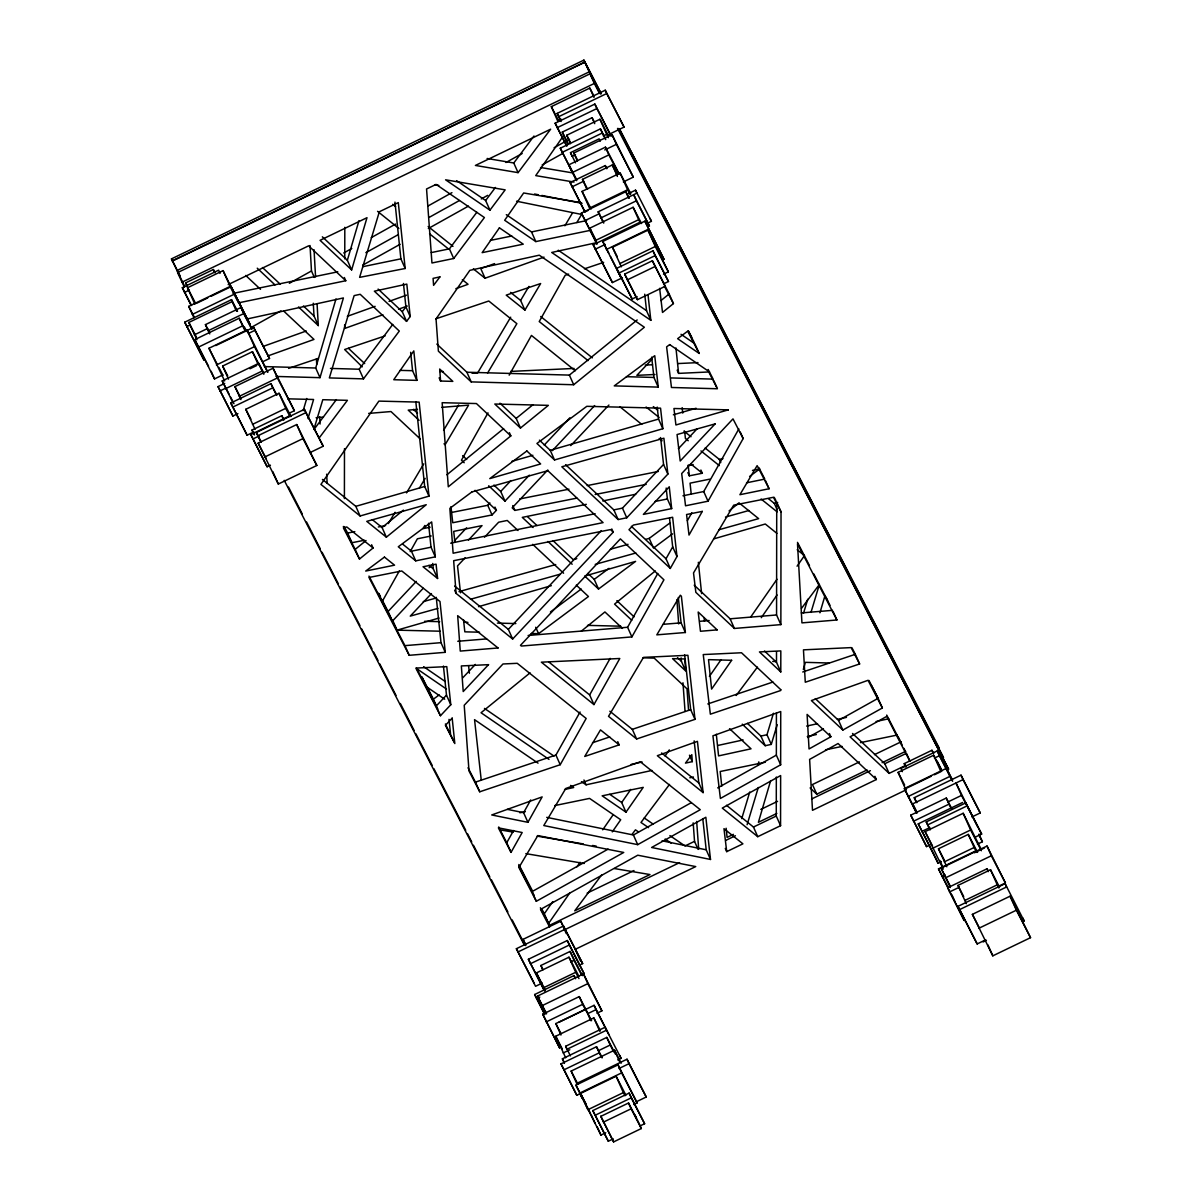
<?xml version="1.0" encoding="UTF-8"?>
<svg xmlns="http://www.w3.org/2000/svg" width="1202" height="1202" viewBox="0 0 1202 1202"><rect width="100%" height="100%" fill="white"/><g stroke="black" fill="none" stroke-linecap="round" stroke-linejoin="round"><path stroke-width="1.5" d="M344.403 498.56L344.478 448.662M344.658 324.78L344.658 328.462L382.912 314.774M344.764 258.881L344.809 227.313M780.564 825.699L780.639 775.545L722.282 808.09L757.756 836.682L780.564 825.699L776.267 816.038L776.327 777.033M780.654 764.803L780.729 711.539L712.921 735.804L720.389 798.459L780.654 764.803L776.357 755.141L776.417 712.906M780.789 671.918L759.454 651.92L780.819 650.913L780.789 671.918L776.492 662.257L776.507 651.754M780.864 624.619L776.567 614.973L776.732 502.211L781.03 511.857L780.864 624.619L734.407 628.451L695.838 592.331L693.524 572.933L733.701 505.171L773.487 497.282L781.03 511.857M303.174 410.633L306.75 398.493M275.994 376.436L320.002 377.668L315.705 368.007L335.989 298.922M351.645 269.909L320.063 240.325L366.986 217.697L351.645 269.909L347.348 260.263L358.992 220.642M307.982 418.551L313.587 399.485L287.684 398.824M320.002 377.668L343.411 297.946L247.507 318.891M770.572 780.894L758.402 822.303L776.838 813.423M803.312 669.424L805.4 662.347L829.23 663.008M819.944 612.795L825.038 595.456M313.887 429.354L322.797 399.71L347.393 400.326L319.431 437.618M741.739 818.607L749.747 791.998M757.756 765.404L758.823 761.858M742.265 724.16L765.208 745.721L771.278 744.399L766.981 734.738L773.442 713.267M803.537 613.2L807.744 599.257M747.103 824.722L758.312 787.475M771.278 744.399L777.198 724.716M810.989 612.389L819.373 584.488L801.494 608.362M423.179 588.319L392.393 621.118L382.236 601.451L399.349 570.935M410.167 551.658L417.379 538.797L431.202 535.972M424.862 525.454L423.089 528.61L430.076 527.227M488.012 412.872L461.463 460.186L464.197 462.74M509.167 375.159L531.449 335.433L575.262 370.757M511.045 852.368L498.379 827.847L522.179 832.52L511.045 852.368L506.748 842.707L513.6 830.492M527.903 822.318L542.147 796.911L491.723 814.956L527.903 822.318L523.606 812.672L530.728 799.961M468.014 767.747L475.451 782.126L555.925 755.051L580.07 711.99M593.938 704.582L541.366 662.182L619.796 658.486L593.938 704.582L589.641 694.921L610.15 658.365M631.891 636.91L663.925 579.815L620.382 538.887L520.481 645.339L521.352 646.045L631.891 636.91L627.594 627.264L657.794 573.429M670.31 568.426L628.992 529.706L633.349 525.064L672.639 517.266L676.981 556.526L670.31 568.426L666.013 558.765L672.684 546.88L669.529 518.332M687.379 520.676L691.811 512.788M682.961 495.78L703.726 491.543L738.854 428.904M560.222 764.712L586.17 718.45L517.236 663.309L502.992 663.985L464.212 705.289L469.005 771.008L479.748 791.787L560.222 764.712L555.925 755.051M743.152 438.565L732.995 418.882L681.699 473.543L685.531 505.787L708.023 501.204L743.152 438.565L740.297 432.119M388.351 523.576L395.052 512.277M406.516 492.91L423.735 463.867M443.598 430.361L458.638 404.999M510.685 317.193L477.615 372.981L472.055 373.236M524.913 310.101L506.207 295.136L540.645 283.552L524.913 310.101L520.616 300.44L528.94 286.392M564.88 225.766L572.528 212.859M419.423 488.042L425.162 478.366M487.576 373.071L516.86 323.669L488.778 301.011L435.695 318.876M576.825 222.52L581.603 214.452L516.59 201.23M563.107 136.262L535.731 175.612L574.03 182.073M569.643 893.146L548.593 923.421L544.296 913.775L552.71 901.665M576.93 866.852L580.1 862.3M602.713 829.801L613.245 814.64M625.987 812.176L602.157 795.829L643.235 787.37L625.987 812.176L621.689 802.515L630.825 789.383M709.405 676.41L721.02 659.733M750.649 617.122L776.988 579.259M612.284 831.874L620.713 819.749L589.566 798.413L554.708 805.595M665.067 755.998L669.289 749.913M761.272 617.693L777.063 594.975M797.076 566.202L804.454 555.609L797.211 549.75M314.007 429.46L336.38 399.62M330.445 368.428L359.173 369.224L392.769 324.405M406.577 321.37L374.363 291.185L406.817 284.108L410.198 316.532L406.577 321.37L402.279 311.709L405.9 306.871L403.451 283.462M431.278 252.585L449.413 248.844L476.818 212.273M489.935 210.17L445.596 179.819L505.171 189.856L489.935 210.17L485.638 200.509L495.434 187.452M518.077 172.637L475.406 165.44L550.651 129.185L518.077 172.637L513.78 162.991L533.988 136.006M363.47 378.87L399.304 331.061L360.194 294.295L354.124 295.617L329.348 377.924L363.47 378.87L359.173 369.224M453.71 258.505L484.406 217.547L436.086 184.402L426.56 188.984L431.954 262.983L453.71 258.505L449.413 248.844M601.706 874.861L574.736 910.831L649.981 874.56L614.432 868.565M632.192 834.188L635.452 829.831L638.517 831.934M669.499 784.425L640.982 822.468L648.539 827.637M736.165 695.492L757.44 667.11M392.393 621.118L388.096 611.457L416.313 581.407M429.144 567.735L431.698 565M454.296 540.93L466.631 527.783M452.027 512.368L487.742 505.291L489.92 502.962M529.346 475.181L505.005 501.114L500.708 491.468L510.955 480.545M544.251 445.056L569.868 417.77M468.464 540.074L482.032 525.605L453.71 531.389L454.912 542.297M450.975 506.673L452.748 522.735L492.039 514.952L496.396 510.294L494.969 507.079M552.394 450.63L594.659 405.585M431.458 593.593L410.258 616.115L437.949 608.377M465.234 557.698L457.526 565.887L460.501 592.811M484.511 537.234L498.635 522.224L507.259 520.466L517.987 530.518M547.812 469.967L512.172 507.845L514.892 510.414L576.9 498.124M570.725 445.626L608.918 405.044M652.055 359.218L636.865 375.34L654.985 374.498M440.458 715.731L415.832 668.087L446.783 666.629L450.78 704.763L440.458 715.731L436.161 706.085L446.483 695.117L443.433 666.058M462.71 677.868L475.361 664.421M611.788 528.94L613.23 532.155L512.653 639.013L508.356 629.367L601.285 530.623M565.571 464.663L613.846 509.888L622.456 508.13L663.564 464.453L660.589 437.543M678.394 448.692L697.115 428.813M626.753 517.792L667.861 474.114L663.895 438.219L561.815 466.782L618.144 519.549L626.753 517.792L622.456 508.13M371.628 544.776L373.071 547.992L359.488 559.035L355.191 549.374L366.054 540.554M386.368 537.174L366.775 521.367L426.244 504.72L386.368 537.174L382.071 527.513L403.421 510.129M446.889 474.775L503.623 428.618M520.466 428.047L494.803 404.022L548.352 405.359L520.466 428.047L516.169 418.401L532.907 404.773M436.822 344.072L466.887 372.229L569.387 375.099L637.18 319.942M660.95 300.59L669.123 293.934L652.385 260.759L624.664 274.116L637.451 299.659L665.172 286.301L652.385 260.759M510.82 435.905L448.286 486.795L442.156 402.7L476.428 403.556L510.82 435.905L509.393 432.675M573.685 384.745L644.362 327.245L539.292 255.185L469.832 270.345L436.041 318.936L438.384 351.164L471.184 381.89L573.685 384.745L569.387 375.099M669.123 293.934L673.42 303.595L662.512 312.46L659.643 288.345M530.067 672.865L481.04 712.756L549.013 759.394M581.212 631.245L604.922 611.953L622.471 628.406M655.285 570.965L614.568 604.11L631.771 620.277M729.058 510.94L739.02 502.842L758.627 518.633L718.976 529.736M436.281 705.604L433.411 699.173L439.166 694.891M550.411 612.013L581.212 589.055M598.521 589.025L584.728 576.058L635.603 561.394L598.521 589.025L594.224 579.364L609.053 568.321M645.684 539.382L649.215 538.391L669.769 523.08M531.194 633.499L538.571 633.679L588.454 596.523L576.284 585.119M672.594 533.838L653.512 548.052L649.215 538.391M749.597 476.473L759.694 468.945L752.482 470.418M250.933 327.605L280.952 310.837M362.658 265.191L400.116 244.276M428.348 228.5L468.449 206.113M481.281 198.931L487.696 195.355M542.132 164.944L563.167 153.195M536.317 901.29L518.888 867.559L537.835 835.585L623.733 852.458L536.317 901.29L532.02 891.629L608.107 849.123M546.715 817.36L633.409 834.999L691.15 802.741M717.714 787.896L776.357 755.141M807.849 737.547L823.445 728.848M815.302 698.617L838.56 720.404L878.061 698.332L871.33 685.305M637.706 844.645L700.255 809.712L640.335 761.783L565.781 788.467L543.785 825.549L637.706 844.645L633.409 834.999M830.852 736.751L809.036 748.951L807.098 714.409L830.852 736.751L829.425 733.536M882.358 707.978L868.054 680.302L811.395 700.571L842.857 730.05L882.358 707.978L878.061 698.332M289.351 283.296L311.468 270.961L310.041 245.508M343.697 252.991L351.795 248.468M371.253 237.635L395.563 224.068M428.017 205.993L451.937 192.651M506.012 162.495L522.224 153.465M365.829 252.705L398.238 234.63M429.129 217.412L459.419 200.524M554.077 147.756L565.421 141.43M184.447 285.911L171.465 258.881L583.917 60.1L601.12 93.395M172.322 260.819L584.773 62.038L601.195 93.861M172.412 261.014L584.863 62.219M176.709 270.66L589.16 71.88L583.917 60.1M600.339 93.786L590.017 73.803L177.565 272.599L184.447 287.248M181.878 282.245L594.314 83.464L590.017 73.803M187.572 287.233L185.634 282.876L213.355 269.518L215.053 272.809M560.913 119.058L557.563 120.681L551.312 106.632L589.821 88.077L593.908 95.98M191.148 305.398L182.328 287.684L218.644 270.18L220.056 273.365M194.814 304.136L187.512 287.759L223.061 270.63L242.714 310.702M184.462 292.462L189.42 290.073M561.109 121.507L557.157 113.394L605.252 90.21L624.063 127.096L609.144 134.293M558.63 116.714L606.725 93.531L605.252 90.21M566.397 145.667L555.129 123.22L594.87 104.063L610.541 134.804M228.17 284.604L308.644 245.824L345.77 280.742L239.243 302.679M557.127 127.712L596.868 108.556L594.87 104.063M194.018 317.779L188.714 306.39L230.844 286.091L249.926 324.149L230.844 286.091M196.422 303.355L207.736 297.916M210.966 296.353L230.363 287.008L223.061 270.63M567.885 144.15L562.281 132.1L592.075 117.736L594.554 122.529M192.305 314.443L234.42 294.129M570.454 143.654L566.728 135.27L599.963 119.238L608.528 135.826M184.732 322.196L203.949 359.984L184.732 322.196L231.505 299.659L237.53 311.333M196.888 339.745L188.849 322.452L232.166 301.582L237.215 311.333M566.232 140.95L569.538 139.357M186.731 326.659L190.066 325.051M576.569 180.616L560.282 148.222L600.429 128.884L605.538 138.771M562.13 152.384L602.277 133.031L600.429 128.884M209.779 333.901L205.422 324.63L240.956 307.517L251.579 328.086M603.359 135.931L606.679 134.323L599.963 119.238M575.488 154.682L572.122 156.305L570.499 152.654L599.137 138.861L600.219 141.28M194.363 334.862L207.706 328.431M577.471 161.128L573.865 153.015L612.028 134.624L633.304 177.13L623.342 181.923M208.141 330.745L243.675 313.617L240.956 307.517M222.746 374.949L214.527 378.915L194.784 339.625L239.183 318.23L246.064 331.557M605.432 147.17L608.873 154.893L572.362 172.487L568.937 164.764L605.432 147.17L618.88 173.178M604.741 149.95L616.371 144.345L612.028 134.624M198.18 347.258L242.579 325.862L239.183 318.23M224.654 380.944L208.968 348.264L247.026 329.919L267.745 372.094M215.759 345.575L253.637 327.32L269.518 358.481L262.938 361.652M248.378 333.48L254.974 330.31L253.637 327.32M588.319 210.32L584.968 211.928L570.094 182.524L605.267 165.576L606.89 168.701M586.861 189.18L582.474 179.368L612.299 164.99L617.362 174.801M572.017 186.851L583.736 181.201M216.405 364.987L254.478 346.642L247.026 329.919M620.127 173.058L627.579 189.781L589.506 208.126L582.068 191.403L620.127 173.058L630.855 193.807M228.485 379.141L222.655 366.039L252.465 351.675L263.448 372.92M233.218 403.271L222.22 380.914L258.73 363.32L263.764 373.071M250.016 368.759L256.642 365.558M237.921 413.608L232.903 416.027L218.013 386.623L224.714 383.393M596.823 244.051L581.377 213.1L625.791 191.689L629.232 198.36M627.279 194.138L635.512 190.171L651.409 221.318L646.466 223.707M219.951 390.95L226.652 387.72M225.66 388.637L262.171 371.042L258.73 363.32M240.956 399.62L234.931 386.608L273.094 368.218L294.37 410.723L289.381 413.127M603.314 222.686L598.145 211.837L636.85 193.161L635.512 190.171M584.773 220.717L599.573 213.595M600.865 217.938L636.384 200.809L633.679 194.709L649.471 226.141L636.384 200.809M239.258 396.344L277.437 377.939L273.094 368.218M597.003 243.826L589.806 228.17L633.123 207.285L641.522 223.527M253.802 431.969L247.116 435.199L230.784 403.016L270.931 383.663L276.881 395.203M232.632 407.162L272.779 387.825L270.931 383.663M595.321 240.565L638.653 219.681L633.123 207.285M255.064 429.354L245.779 409.296L279.029 393.264L291.019 416.478M622.441 277.737L612.419 282.56L593.202 244.772L639.975 222.235M618.264 271.502L621.855 279.54L602.758 241.482L644.873 221.168L663.97 259.241L644.873 221.168M595.2 249.235L605.222 244.412M606.334 249.52L648.464 229.221M621.359 266.814L612.434 247.266L647.983 230.123L668.357 271.847L663.519 274.176M252.495 424.381L285.745 408.349L279.029 393.264M253.983 434.493L251.999 430.061L281.809 415.712L283.462 418.912M270.435 465.189L267.129 466.782L250.797 434.553L290.538 415.396M261.074 442.231L256.296 432.525L304.391 409.341L323.218 446.227L309.936 452.628M257.769 435.83L305.864 412.647L304.391 409.341M252.796 439.03L259.422 435.845M619.721 263.644L655.27 246.5L647.983 230.123M663.519 283.897L668.477 281.508L652.971 250.842L616.671 268.346L632.162 299.013L637.12 296.624M258.19 443.117L296.699 424.546L316.832 465.474L278.323 484.045L258.19 443.117L266.348 458.924M618.79 273.124L655.105 255.62L652.971 250.842M627.249 279.916L654.97 266.559M264.44 457.151L302.949 438.595L296.699 424.546M587.162 893.116L633.98 870.548M693.178 822.859L694.531 841.355L685.005 845.953L669.905 835.6M760.806 809.427L777.574 801.343M859.385 761.903L812.462 784.53L816.759 794.176L867.048 769.941M874.47 754.631L901.305 741.709M733.415 834.353L727.09 837.388L726.143 828.238M882.133 762.669L905.602 751.355M679.596 862.63L549.449 925.36L540.359 907.765M725.662 840.438L735.384 835.751M726.504 805.295L753.459 827.036L776.267 816.038M811.545 799.029L870.368 770.677M852.518 733.475L884.807 763.721L906.458 753.293L910.034 761.332M525.815 945.598L523.035 939.363L560.763 921.183L582.669 963.598L579.304 965.221M542.282 983.056L535.566 986.301L516.379 948.709L563.483 926.006L582.669 963.598M905.527 766.53L904.235 763.631L931.956 750.273L933.669 753.564M517.852 952.029L564.955 929.326L563.483 926.006M563.888 930.123L695.733 866.582L637.766 855.208L540.524 909.418L549.615 927.012M726.714 851.647L742.911 843.834L723.98 828.689L726.714 851.647L725.287 848.432M876.348 779.527L812.492 810.313L809.622 759.394L838.064 743.527L876.348 779.527L874.921 776.312M909.899 761.287L886.715 716.407L850.084 736.826L889.104 773.382L905.752 765.358M952.044 780.008L937.259 750.934L900.944 768.439L902.356 771.624M931.249 776.297L905.391 788.767L898.104 772.375L933.653 755.247L941.827 771.083M934.435 758.101L939.378 755.712L937.259 750.934M544.145 990.433L528.369 959.286L567.314 940.52L583.947 973.335L580.701 974.897M530.367 963.779L569.312 945.012L567.314 940.52M916.555 813.303L904.355 788.587L946.47 768.288L952.51 779.963M934.48 774.749L940.941 771.624L933.653 755.247M542.868 969.924L540.9 965.491L570.079 951.428L582.369 975.618M575.112 949.385L906.413 789.714M544.791 991.139L536.438 972.899L568.997 957.198L578.793 976.144M907.931 796.625L950.046 776.327L946.47 768.288M570.785 961.855L574.03 960.293L570.079 951.428M916.255 802.155L914.256 797.692L961.029 775.155L980.231 812.943L971.877 816.969M916.81 813.183L912.664 803.883L963.012 779.617L961.029 775.155M543.154 987.969L575.713 972.283L568.997 957.198M544.716 1014.578L534.65 994.52L573.985 975.573L575.623 978.744M929.927 844.961L926.547 846.599L910.755 815.166L946.274 798.053L951.999 809.126M545.963 1013.812L537.504 996.082L583.496 973.905L601.886 1010.837L596.958 1013.226M536.513 998.682L539.788 997.104M948.183 801.824L961.525 795.408L981.643 834.053L975.047 837.223M913.46 821.266L948.994 804.153L946.274 798.053M941.286 861.564L937.996 863.141L918.238 823.866L962.652 802.47M541.832 1005.804L587.823 983.642L583.496 973.905M930.138 829.891L926.231 821.943L965.762 802.891L981.643 834.053M927.568 824.933L967.084 805.881L965.762 802.891M921.633 831.499L929.867 827.532M542.733 1014.203L559.606 1047.934L542.733 1014.203L579.244 996.608L585.96 1009.62M943.269 869.091L925.104 831.634L963.178 813.288L980.907 848.777M546.174 1021.925L582.669 1004.331L579.244 996.608M560.943 1035.042L555.835 1023.578L585.659 1009.199L591.564 1020.648M558.915 1022.286L594.088 1005.323L608.978 1034.727M587.643 1013.692L596.027 1009.65L594.088 1005.323M932.542 848.357L970.615 829.996L963.178 813.288M946.83 866.777L938.477 848.777L968.286 834.398L977.572 852.383M565.661 1057.76L555.745 1036.244L593.818 1017.899L600.414 1030.67M977.466 844.12L982.395 841.746L978.999 834.113M944.306 861.864L974.116 847.5L968.286 834.398M565.646 1046.266L605.177 1027.214L606.499 1030.204L566.983 1049.256L565.646 1046.266L570.409 1055.882M988.209 871.165L987.127 868.73L947.612 887.827L964.244 920.597L938.492 868.866L974.987 851.271M950.316 887.527L941.031 868.19L987.022 846.028L1005.413 882.959L998.832 886.129M974.431 852.789L984.483 847.951M563.182 1052.967L569.808 1049.782M564.414 1063.394L562.386 1058.812L606.785 1037.401L615.394 1054.064M941.932 876.589L945.253 874.996M945.358 877.926L991.349 855.749L987.022 846.028M625.911 1095.232L616.1 1076.226L576.81 1095.277L561.003 1063.845L596.523 1046.732L602.247 1057.805M598.671 1050.593L610.18 1045.034L606.785 1037.401M563.723 1069.945L599.242 1052.832L596.523 1046.732M636.219 1101.828L646.24 1097.005L627.023 1059.217L576.69 1083.468L571.16 1071.072L614.492 1050.187L621.209 1063.184M966.318 903.679L957.964 885.438L990.523 869.737L999.508 887.121M949.46 891.974L959.301 887.241M617.768 1059.954L621.058 1058.376L619.721 1055.386M605.778 1132.735L600.94 1135.079L575.923 1085.151L618.053 1064.852L637.135 1102.91L633.77 1104.533M964.68 900.523L997.239 884.822L990.523 869.737M619 1068.503L629.022 1063.68L627.023 1059.217M985.58 939.889L977.166 943.946L957.979 906.353L1005.082 883.65L1024.269 921.243L1022.797 917.937M959.451 909.674L1006.57 886.971L1005.082 883.65M579.514 1093.189L621.629 1072.89L618.053 1064.852M972.373 914.361L1010.101 896.181L1030.535 937.665L992.807 955.845L972.373 914.361L979.044 927.283M616.1 1076.226L623.387 1092.603L587.838 1109.746L580.551 1093.369L586.275 1104.443M613.26 1138.85L608.317 1141.239L592.811 1110.588L629.127 1093.084L644.618 1123.735L639.674 1126.124M978.623 928.395L1016.351 910.214L1010.101 896.181M594.945 1115.366L631.245 1097.862L629.127 1093.084M600.82 1116.358L628.541 1103L638.743 1122.743L641.327 1128.543L613.606 1141.9L600.82 1116.358L613.606 1141.9M603.404 1122.142L631.11 1108.785L628.541 1103M983.146 941.947L986.391 940.37M263.343 346.356L306.27 331.001M347.318 316.321L375.129 306.36M389.042 301.386L406.426 295.166M494.623 263.599L480.755 268.572L485.052 278.218L544.01 257.123M267.64 356.017L313.992 339.43L283.897 311.243M398.553 309.169L407.253 306.059M455.858 288.675L468.059 284.303L462.334 279.69M288.57 368.383L318.35 358.346M385.121 335.884L344.628 349.512L362.223 366.88M568.666 274.116L565.18 275.303L539.232 321.55L588.048 360.615M584.412 268.827L603.659 262.352M592.511 742.746L609.715 736.946M609.85 711.223L632.327 729.344L690.699 709.691L684.629 654.774M707.813 703.936L772.946 682.03M802.741 671.993L855.313 654.309L859.61 663.955L805.28 682.24L803.462 649.846L851.166 647.608L859.61 663.955M619.18 744.864L584.743 756.449L600.489 729.899L619.18 744.864L617.753 741.649M636.624 738.99L694.996 719.352L687.92 655.285L643.476 657.374L608.528 716.332L636.624 738.99L632.327 729.344M322.436 479.433L355.807 506.327L424.682 486.479L415.817 401.678M511.797 461.373L532.862 455.303M539.413 440.157L550.231 450.299L658.546 419.077L657.209 407.087M673.36 414.81L696.078 408.259M360.104 515.989L428.979 496.141L419.152 402.114L378.87 401.107L320.934 484.406L360.104 515.989L355.807 506.327M554.528 459.96L662.843 428.738L660.559 408.169L586.816 406.321L536.933 443.478L554.528 459.96L550.231 450.299M392.769 620.487L397.066 630.148L439 618.053M478.531 606.664L551.327 585.674M714.078 538.781L765.298 524.012L776.898 533.372M423.269 601.631L435.379 598.235M458.999 591.624L555.7 564.564M576.78 558.66L573.249 559.651L553.04 540.66M610.346 549.269L628.015 544.326M725.482 517.055L748.921 510.504M768.484 498.71L774.328 503.383L777.679 502.451M470.448 599.272L559.997 574.225M595.215 564.369L635.843 552.995M597.274 242.534L551.718 252.465L650.838 320.333L648.013 294.7M631.155 764.397L642.123 761.993M717.879 745.45L743.121 739.951M747.419 723.379L760.911 736.06L766.981 734.738M806.632 726.083L817.495 723.709M837.403 719.367L846.448 717.384M564.564 789.519L573.67 787.535L570.574 785.417M581.467 781.646L586.095 784.816L651.905 770.452M692.307 761.632L685.471 763.12L691.796 754.676L692.307 761.632L689.452 755.202M807.308 736.525L816.353 734.542M876.078 721.516L888.744 718.751M233.113 293.408L337.807 271.832M362.989 266.649L400.882 258.836L405.179 268.497L359.608 277.361L379.351 211.747L398.298 202.612L405.179 268.497M490.356 240.415L511.797 235.998M506.312 214.662L531.524 231.926L586.576 220.597M580.836 202.612L523.651 192.981L504.675 220.266L535.822 241.587L590.873 230.243M519.85 812.777L525.349 811.651M689.813 777.769L693.434 777.018M765.328 762.218L720.208 771.504L721.741 786.153M825.534 749.808L842.061 746.412M860.437 742.626L897.173 735.053M586.321 504.329L522.314 517.386L533.102 527.513M602.773 500.964L635.693 494.247M709.661 479.162L690.068 483.159L691.225 494.187M402.7 544.16L411.43 551.192L431.022 547.195L435.319 556.842L415.727 560.853L398.283 546.775L431.668 521.908L435.319 556.842M450.66 543.184L595.11 513.705M655 501.489L667.38 498.965L671.678 508.611L643.37 514.396L669.259 486.795L671.678 508.611M746.547 482.813L764.788 479.087L758.808 467.533M769.085 488.748L739.906 494.698L757.14 465.625L769.085 488.748L765.509 480.695M344.253 526.596L347.603 533.072L354.83 531.645M378.345 526.972L385.587 525.544M519.715 498.95L568.952 489.184M587.192 485.578L658.305 471.469M688.265 465.535L693.148 464.558M705.153 448.061L719.307 459.374L722.943 458.653M344.358 528.144L351.901 542.733L364.567 540.224M595.14 494.503L646.195 484.376M687.875 472.611L689.302 475.827L702.344 473.242L700.901 470.027M316.096 417.725L323.443 417.124M368.683 413.398L390.981 411.55L420.249 438.955M417.5 409.356L408.229 410.122L419.077 420.324M441.78 407.358L468.57 405.149L445.086 444.77L444.019 443.778M368.999 576.089L404.924 645.639L440.999 642.664L445.296 652.325L409.221 655.3L369.014 577.471L401.784 570.965L439.992 601.526L445.296 652.325M457.767 641.282L486.555 638.908M528.114 635.467L627.594 627.264M663.234 624.319L681.098 622.846L685.395 632.507L656.818 634.851L680.317 595.23L681.384 596.237L685.395 632.507M699.88 621.299L709.165 620.533M694.2 585.164L730.11 618.805L776.567 614.973M801.328 612.93L832.595 610.346M836.892 619.992L801.944 622.876L797.497 543.725L836.892 619.992L833.317 611.953M510.64 371.418L574.12 368.443M645.249 365.092L652.506 364.747M677.943 363.56L697.971 362.613M677.177 370.156L678.604 373.386L709.556 371.929M424.637 621.284L439.647 621.659M464.212 622.275L467.909 622.366M497.403 623.102L515.838 623.568M587.508 625.371L620.743 626.197M397.066 630.148L440.187 631.215M479.583 632.207L464.828 631.831L463.506 619.841M264.365 366.58L315.705 368.007M400.131 370.366L412.571 370.712L416.869 380.373L393.745 379.727L413.804 350.909L416.869 380.373M439.767 371.478L443.268 371.568M626.452 376.692L653.933 377.458L658.23 387.104L614.252 385.887L654.759 355.702L658.23 387.104M670.821 377.924L713.132 379.111L708.158 369.48M440.563 381.034L452.823 381.38L439.692 369.029L440.563 381.034L439.136 377.819M643.025 657.81L654.204 658.125L687.003 688.836L688.566 710.337M772.706 661.431L776.297 661.536M487.11 158.484L513.78 162.991M540.554 167.499L573.369 173.028M513.194 832.1L500.272 829.921L498.74 826.961M537.174 836.141L583.286 843.924M592.511 845.472L596.192 846.103M525.845 853.63L584.187 863.472M534.544 194.018L538.211 194.724M541.862 195.445L582.068 203.333M435.124 184.657L438.805 185.409M507.319 809.352L523.606 812.672M662.047 840.814L706.205 849.799L710.502 859.46L651.619 847.485L705.844 817.255L710.502 859.46M456.595 180.631L485.638 200.509M558.269 250.241L646.541 310.687L650.838 320.333M681.023 334.291L694.876 343.772L699.173 353.433L677.627 338.679L687.679 331.181L699.173 353.433M433.411 699.173L421.917 676.921L426.214 686.582L444.695 699.218M538.045 763.15L474.55 719.667L481.236 780.113M423.615 666.674L445.251 681.519M484.466 708.414L553.987 756.088M609.775 794.342L621.689 802.515M644.242 817.991L653.302 824.196M417.094 668.913L446.453 689.047M665.142 839.026L671.182 843.173M428.152 226.487L452.989 246.365M510.534 292.386L520.616 300.44M540.675 316.502L592.376 357.85M653.317 406.607L657.644 410.062M683.938 431.097L691.015 436.747M392.663 204.325L395.578 206.654M429.52 233.804L448.526 248.994M473.363 268.872L485.052 278.218M646.09 407.027L659.057 417.41M688.235 440.743L685.41 438.475L684.644 431.217M700.961 450.93L719.352 465.64M761.091 499.025L777.153 511.872M373.071 547.992L346.777 526.957L343.411 527.903L359.488 559.035M377.563 211.327L398.854 228.485M619.992 406.832L641.763 424.396M659.177 438.445L662.077 440.773M690.714 463.882L702.344 473.242M372.274 519.61L382.071 527.513M428.919 565.301L433.276 568.816L437.573 578.478L423.044 566.758L436.086 564.174L437.573 578.478M454.656 586.065L508.356 629.367M548.758 661.941L589.641 694.921M661.611 752.963L698.813 782.968L703.11 792.614L657.329 755.697L697.43 741.349L703.11 792.614M454.626 590.152L456.054 593.367L512.653 639.013M322.346 236.824L347.348 260.263M378.119 289.081L402.279 311.709M499.972 403.211L516.169 418.401M631.366 526.296L666.013 558.765M764.487 651.003L776.492 662.257M245.704 275.453L260.503 289.321M475.075 490.311L496.396 510.294M532.726 544.326L563.573 573.219M729.554 728.697L751.025 748.816L718.571 755.893L716.317 734.287M613.23 532.155L610.496 529.586L453.665 560.688L456.054 593.367M262.517 267.535L280.291 284.243M303.445 306.014L314.007 315.931L318.305 325.592L298.502 306.976M348.445 348.325L364.687 363.59M413.413 409.401L417.485 413.218M462.62 455.648L466.692 459.48M493.917 485.067L500.708 491.468M527.453 516.605L536.873 525.469M587.958 573.474L594.224 579.364M616.881 600.669L634.085 616.851M677.462 657.614L681.399 661.325L684.99 669.364M257.243 268.196L275.018 284.904M488.688 485.773L505.005 501.114M547.917 541.441L572.167 564.249M810.118 787.941L816.759 794.176M963.012 779.617L980.231 812.943M606.725 93.531L624.063 127.096M620.037 130.026L943.525 757.756L618.399 128.479M619.18 128.614L939.228 748.11M589.16 71.88L600.339 93.516M618.399 128.749L948.678 769.34L617.543 128.404M594.314 83.464L599.482 93.456M991.349 855.749L1005.413 882.959M939.378 755.712L952.645 781.33M978.954 835.074L982.395 841.746M1016.351 910.214L1030.535 937.665M937.094 761.001L941.346 769.235M616.371 144.345L633.304 177.13M970.615 829.996L981.343 850.746M596.868 108.556L611.202 136.307M997.239 884.822L998.877 887.993M606.679 134.323L608.392 137.644M974.116 847.5L976.655 852.398M602.277 133.031L605.688 139.627M948.994 804.153L951.443 808.901M627.579 189.781L630.043 194.559M608.873 154.893L618.955 174.395M655.27 246.5L668.357 271.847M638.653 219.681L640.335 222.941M655.105 255.62L668.477 281.508M688.34 330.85L691.736 337.416M825.894 597.093L827.592 600.384M868.986 680.497L878.437 698.798M898.014 736.691L899.697 739.951M688.31 331.061L694.05 342.179M774.223 497.343L775.891 500.588M797.482 542.357L809.472 565.571M813.754 573.865L830.026 605.372M851.933 647.758L855.313 654.309M886.7 715.07L902.161 744.985M903.874 748.305L905.602 751.626M664.421 286.166L673.42 303.595M904.235 763.631L905.947 766.936M914.256 797.692L916.841 802.696M926.231 821.943L929.657 828.569M957.964 885.438L963.673 896.497M938.477 848.777L944.381 860.211M898.104 772.375L904.655 785.041M557.157 113.394L560.463 119.794M912.664 803.883L916.871 812.011M566.728 135.27L570.154 141.896M904.355 788.587L916.42 811.936M551.312 106.632L558.675 120.876M925.104 831.634L932.527 845.998M573.865 153.015L577.245 159.565M562.281 132.1L568.065 143.293M918.238 823.866L934.585 855.523M941.031 868.19L950.121 885.799M555.129 123.22L566.938 146.073M570.499 152.654L575.518 162.856M582.474 179.368L587.553 189.165M957.979 906.353L977.166 943.946M910.755 815.166L926.547 846.599M938.492 868.866L947.732 886.76M598.145 211.837L603.87 222.911M612.434 247.266L617.332 256.762M568.937 164.764L576.494 179.399M560.282 148.222L576.614 180.405M582.068 191.403L591.129 208.953M624.664 274.116L637.451 299.659M602.758 241.482L608.783 253.156M610.511 256.492L632.162 299.013M570.094 182.524L584.968 211.928M589.806 228.17L595.681 239.544M581.377 213.1L596.868 243.074M593.202 244.772L612.419 282.56M305.864 412.647L323.218 446.227M254.974 330.31L269.518 358.481M277.437 377.939L294.37 410.723M230.363 287.008L238.537 302.844M243.675 313.617L251.849 329.438M569.312 945.012L583.947 973.335M587.823 983.642L601.886 1010.837M629.022 1063.68L646.24 1097.005M574.03 960.293L581.633 974.987M302.949 438.595L316.832 465.474M244.412 326.989L246.094 330.234M254.478 346.642L267.67 372.169M285.745 408.349L290.028 416.643M242.579 325.862L245.163 330.85M596.027 1009.65L621.058 1058.376M575.713 972.283L578.973 978.593M272.779 387.825L276.19 394.406M378.78 593.427L380.478 596.718M382.176 599.993L388.096 611.457M518.828 864.508L532.411 890.787M541.741 908.847L544.296 913.775M426.214 686.582L437.708 708.819M518.888 865.951L534.169 895.505M540.945 908.652L548.593 923.421M343.351 526.446L355.191 549.374M416.628 668.282L436.161 706.085M445.401 723.965L454.116 741.95M499.146 827.998L506.748 842.707M518.738 865.936L532.02 891.629M262.171 371.042L263.839 374.288M610.18 1045.034L613.621 1051.705M621.629 1072.89L637.135 1102.91M582.669 1004.331L586.035 1010.837M631.245 1097.862L644.618 1123.735M623.387 1092.603L625.025 1095.773M634.851 1114.78L636.474 1117.95M631.11 1108.785L641.327 1128.543M599.242 1052.832L601.706 1057.58M540.9 965.491L542.583 968.767M185.634 282.876L187.332 286.181M187.512 287.759L195.701 303.595M171.465 258.881L180.075 275.799M205.422 324.63L209.509 332.548M523.035 939.363L525.544 944.216M288.525 487.08L302.288 513.99M306.585 522.044L320.348 548.938M322.076 552.274L338.408 583.902M340.136 587.237L359.909 625.521M361.637 628.856L371.959 648.825M373.672 652.16L377.984 660.484M379.697 663.804L396.044 695.447M400.341 703.501L414.104 730.395M415.817 733.731L432.164 765.358M433.877 768.694L465.715 830.282M467.428 833.617L471.725 841.941M473.453 845.276L489.785 876.904M491.513 879.969L507.86 911.867M512.157 919.921L525.049 945.148M284.228 480.349L524.192 944.817M234.931 386.608L240.851 398.087M245.779 409.296L250.917 419.243M182.328 287.684L191.524 305.473M536.438 972.899L545.408 990.268M222.655 366.039L227.719 375.85M256.296 432.525L261.255 442.111M528.369 959.286L543.003 987.608M188.714 306.39L193.898 316.396M251.999 430.061L254.478 434.869M208.968 348.264L217.201 364.221M218.854 367.421L222.971 375.4M555.835 1023.578L560.898 1033.389M250.797 434.553L267.129 466.782M516.379 948.709L534.079 982.996M222.22 380.914L228.951 393.91M230.619 397.171L233.984 403.677M537.504 996.082L546.594 1013.677M230.784 403.016L247.116 435.199M188.849 322.452L196.407 337.086M534.65 994.52L543.695 1012.009M555.745 1036.244L562.341 1049.015M194.784 339.625L208.547 366.279M592.811 1110.588L608.317 1141.239M218.013 386.623L232.903 416.027M571.16 1071.072L577.877 1084.069M562.386 1058.812L564.099 1062.147M575.923 1085.151L590.573 1113.503M579.544 1093.099L582.129 1098.087L580.085 1093.519M561.003 1063.845L576.81 1095.277M977.466 826.285L955.996 782.998L961.525 795.408M986.932 868.866L988.179 871.645M931.956 750.273L933.248 753.173M987.939 944.937L992.807 955.845M939.859 860.437L942.849 867.123M935.276 857.041L937.996 863.141M951.939 894.889L954.688 901.064M650.072 218.343L651.409 221.318M589.821 88.077L593.998 97.437M774.328 503.383L777.183 509.828M884.807 763.721L889.104 773.382M713.853 380.718L716.708 387.149M625.791 191.689L628.511 197.789M592.075 117.736L594.705 123.641M612.299 164.99L617.392 176.454M605.267 165.576L606.559 168.46M838.56 720.404L842.857 730.05M719.307 459.374L720.734 462.605M703.726 491.543L708.023 501.204M658.546 419.077L662.843 428.738M663.564 464.453L667.861 474.114M730.11 618.805L734.407 628.451M760.911 736.06L765.208 745.721M672.684 546.88L676.981 556.526M531.524 231.926L535.822 241.587M613.846 509.888L618.144 519.549M753.459 827.036L757.756 836.682M690.699 709.691L694.996 719.352M694.531 841.355L698.107 849.408M466.887 372.229L471.184 381.89M512.743 505.591L514.892 510.414M405.9 306.871L410.198 316.532M487.742 505.291L492.039 514.952M535.701 627.249L538.571 633.679M583.947 779.993L586.095 784.816M344.343 277.512L345.77 280.742M424.682 486.479L428.979 496.141M311.468 270.961L314.338 277.392M411.43 551.192L415.727 560.853M574.947 948.633L580.506 961.104M560.763 921.183L566.322 933.669M614.492 1050.187L620.022 1062.598M593.818 1017.899L599.768 1031.271M573.985 975.573L575.217 978.338M446.483 695.117L450.78 704.763M585.659 1009.199L590.753 1020.663M475.451 782.126L479.748 791.787M404.924 645.639L409.221 655.3M378.66 593.397L382.236 601.451M347.603 533.072L351.901 542.733M231.505 299.659L236.313 310.882M281.809 415.712L283.777 420.129M252.465 351.675L258.295 364.762M597.289 1126.89L600.94 1135.079M591.429 1115.171L595.02 1123.209M213.355 269.518L214.647 272.418M272.764 471.56L278.323 484.045M211.131 371.283L214.527 378.915M644.723 294.205L646.541 310.687M651.679 357.129L653.933 377.458M666.178 488.057L667.38 498.965M678.289 597.454L681.098 622.846M694.155 740.853L698.813 782.968M702.764 818.607L706.205 849.799M468.585 665.833L469.411 673.21M675.945 347.949L678.604 373.386M682.18 407.643L682.751 413.082M688.19 465.114L689.302 475.827M698.347 562.296L701.622 593.638M704.132 617.603L704.507 621.299M394.962 202.101L400.882 258.836M410.648 352.306L412.571 370.712M428.528 523.291L431.022 547.195M432.72 563.453L433.276 568.816M436.251 597.319L440.999 642.664M449.007 719.367L450.525 733.896M696.664 821.417L698.693 849.168M676.906 599.618L678.679 623.913M681.143 657.9L681.399 661.325M682.961 682.766L685.05 711.419M314.038 249.7L315.57 276.971M317.073 303.775L318.305 325.592M326.659 474.189L327.169 483.399M313.286 303.22L314.007 315.931M316.411 358.902L316.727 364.311M319.672 416.673L320.078 424.036M780.759 689.663L780.759 690.489L710.352 714.183L703.245 654.564L741.514 652.761L780.759 689.663M702.299 511.391L689.016 535.07L686.567 514.516L702.299 511.391M499.416 227.839L482.152 252.645L523.246 244.171L499.416 227.839M731.642 660.289L711.599 689.092L708.519 659.643L731.642 660.289M439.932 276.881L433.591 285.34L433.081 278.368L439.932 276.881M452.177 718.135L445.416 725.332L454.822 743.557L452.177 718.135M488.523 664.661L463.221 691.541L461.343 665.938L488.523 664.661M715.13 423.885L680.197 460.997L677.057 434.538L715.13 423.885M384.445 557.097L365.709 571.055L394.541 565.165L384.445 557.097M471.875 491.949L449.848 508.356L453.124 553.221L603.073 522.615L547.842 470.703L471.875 491.949M526.867 450.975L489.785 478.606L540.66 463.942L526.867 450.975M669.664 344.598L666.614 346.867L671.452 387.48L717.429 388.757L708.309 371.102L669.664 344.598M728.337 409.867L675.915 424.967L673.946 408.5L728.337 409.867M498.049 647.968L460.261 651.078L457.677 615.679L498.049 647.968M717.173 629.878L700.465 631.26L698.182 612.028L717.173 629.878M684.824 658.981L672.564 658.636L685.696 670.971L684.824 658.981"/></g></svg>
